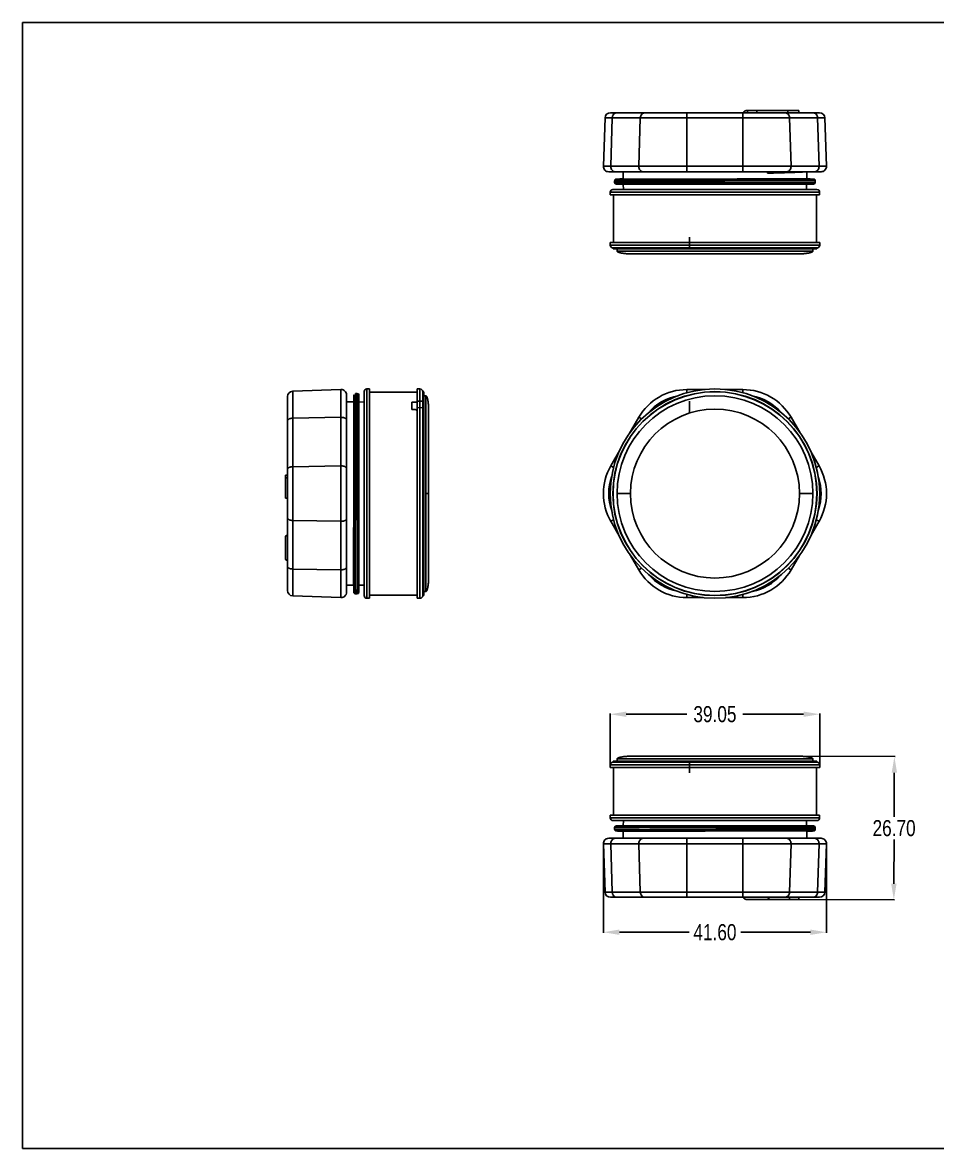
# Model space of a CAD drawing. Header units: millimetres. Extents: x 0 to 297, y 0 to 210.
# Drawn here: x 0 to 170.6, y 0 to 210 of the extents above; entities that cross this region are included whole.
import ezdxf

# ---------------------------------------------------------------- set-up
doc = ezdxf.new("R2010")
doc.units = ezdxf.units.MM
doc.header["$LTSCALE"] = 16.335
doc.header["$PDMODE"] = 3
doc.header["$PDSIZE"] = 0.3125
doc.layers.get('0').update_dxf_attribs({"linetype": 'CONTINUOUS'})
doc.layers.get('Defpoints').update_dxf_attribs({"linetype": 'CONTINUOUS'})
doc.styles.get("Standard").update_dxf_attribs({"font": 'txt', "width": 0.8})
doc.dimstyles.get("Standard").update_dxf_attribs({"dimtxt": 0.15625, "dimasz": 0.1875, "dimexe": 0.125, "dimexo": 0.0625, "dimtad": 0, "dimtih": 1, "dimtoh": 1, "dimdsep": 46, "dimtxsty": 'STANDARD', "dimblk": '_FILLED', "dimblk1": '_FILLED', "dimblk2": '_FILLED', "dimcen": 0.09, "dimazin": 2, "dimtp": 0.01, "dimtm": 0.01, "dimtfac": 1, "dimtofl": 0, "dimtmove": 0, "dimatfit": 3, "dimldrblk": '_FILLED', "dimfxl": 1, "dimtolj": 1, "dimarcsym": 0})

# ---------------------------------------------------------------- blocks, each defined once
blk = doc.blocks.new('_FILLED')
at = {"color": 0, "linetype": 'ByBlock'}
blk.add_solid([(0, 0), (-1, 0.167), (-1, -0.167)], dxfattribs=at)
blk = doc.blocks.new('*D1')
at = {"color": 3, "lineweight": -2}
for p, q in [((144.9, 73.15), (162.66, 73.08)), ((162.52, 70.08), (162.49, 61.86)), ((162.44, 49.38), (162.48, 57.61)), ((144.79, 46.45), (162.56, 46.38))]:
    blk.add_line(p, q, dxfattribs=at)
at = {"layer": 'Defpoints', "color": 0}
for p in [(144.83, 73.15), (144.73, 46.45), (162.43, 46.38)]:
    blk.add_point(p, dxfattribs=at)
at = {"color": 3, "lineweight": -2, "xscale": 3, "yscale": 3, "zscale": 3}
for p, rotation in [((162.54, 73.08), 89.77353345235025), ((162.43, 46.38), 269.7735334523502)]:
    blk.add_blockref('_FILLED', p, dxfattribs=dict(at, rotation=rotation))
at = {"color": 3, "insert": (162.48, 59.73), "char_height": 3, "attachment_point": 5}
blk.add_mtext('\\A1;26.70', dxfattribs=at)
blk = doc.blocks.new('*D2')
at = {"color": 3, "lineweight": -2}
for p, q in [((108.28, 56.76), (108.28, 40.21)), ((149.88, 56.76), (149.88, 40.21)), ((111.28, 40.33), (124.25, 40.33)), ((146.88, 40.33), (133.9, 40.33))]:
    blk.add_line(p, q, dxfattribs=at)
at = {"layer": 'Defpoints', "color": 0}
for p in [(108.28, 56.82), (149.88, 56.82), (149.88, 40.33)]:
    blk.add_point(p, dxfattribs=at)
at = {"color": 3, "lineweight": -2, "xscale": 3, "yscale": 3, "zscale": 3, "rotation": 180}
blk.add_blockref('_FILLED', (108.28, 40.33), dxfattribs=at)
at = {"color": 3, "lineweight": -2, "xscale": 3, "yscale": 3, "zscale": 3}
blk.add_blockref('_FILLED', (149.88, 40.33), dxfattribs=at)
at = {"color": 3, "insert": (129.08, 40.33), "char_height": 3, "attachment_point": 5}
blk.add_mtext('\\A1;41.60', dxfattribs=at)
blk = doc.blocks.new('*D3')
at = {"color": 3, "lineweight": -2}
for p, q in [((109.56, 71.12), (109.56, 81.12)), ((112.56, 80.99), (123.86, 80.99)), ((145.61, 80.99), (134.31, 80.99)), ((148.61, 71.12), (148.61, 81.12))]:
    blk.add_line(p, q, dxfattribs=at)
at = {"layer": 'Defpoints', "color": 0}
for p in [(148.61, 80.99), (109.56, 71.05), (148.61, 71.05)]:
    blk.add_point(p, dxfattribs=at)
at = {"color": 3, "lineweight": -2, "xscale": 3, "yscale": 3, "zscale": 3, "rotation": 180}
blk.add_blockref('_FILLED', (109.56, 80.99), dxfattribs=at)
at = {"color": 3, "lineweight": -2, "xscale": 3, "yscale": 3, "zscale": 3}
blk.add_blockref('_FILLED', (148.61, 80.99), dxfattribs=at)
at = {"color": 3, "insert": (129.08, 80.99), "char_height": 3, "attachment_point": 5}
blk.add_mtext('\\A1;39.05', dxfattribs=at)

msp = doc.modelspace()

# ---------------------------------------------------------------- linework, layer by layer
at = {"color": 7, "linetype": 'Continuous'}
for p, q in [((0, 0), (0, 210)), ((0, 210), (297, 210)), ((144.729, 193.563), (134.924, 193.563)), ((135.151, 193.163), (135.151, 193.563)), ((136.885, 193.563), (136.885, 193.163)), ((142.663, 193.163), (142.663, 193.563)), ((144.729, 193.163), (144.729, 193.563)), ((108.59, 192.198), (108.276, 183.198)), ((149.563, 192.198), (108.59, 192.198)), ((109.59, 193.163), (148.564, 193.163)), ((109.934, 192.198), (109.662, 183.198)), ((114.889, 183.198), (115.161, 192.198)), ((123.85, 193.163), (123.85, 182.163)), ((134.303, 182.163), (134.303, 193.163)), ((142.993, 192.198), (143.265, 183.198)), ((148.491, 183.198), (148.219, 192.198)), ((149.563, 192.198), (149.878, 183.198)), ((108.276, 183.198), (149.878, 183.198)), ((109.275, 182.163), (148.878, 182.163)), ((111.987, 182.163), (111.984, 180.799)), ((117.856, 180.773), (118.19, 180.773)), ((118.196, 180.767), (117.859, 180.767)), ((118.19, 180.773), (118.271, 180.774)), ((118.277, 180.767), (118.196, 180.767)), ((118.271, 180.774), (118.414, 180.774)), ((118.386, 180.768), (118.277, 180.767)), ((118.444, 180.768), (118.386, 180.768)), ((118.414, 180.774), (118.425, 180.774)), ((118.432, 180.774), (118.444, 180.774)), ((122.026, 180.779), (122.321, 180.779)), ((122.323, 180.774), (122.028, 180.774)), ((124.632, 180.785), (124.928, 180.786)), ((124.928, 180.781), (124.632, 180.78)), ((138.877, 181.906), (138.876, 182.163)), ((140.508, 180.852), (139.591, 180.846)), ((139.597, 180.852), (140.511, 180.858)), ((140.61, 180.852), (140.508, 180.852)), ((140.511, 180.858), (140.61, 180.859)), ((140.61, 180.859), (141.176, 180.863)), ((141.679, 180.86), (140.61, 180.852)), ((142.096, 180.863), (141.176, 180.863)), ((142.095, 180.863), (141.679, 180.86)), ((146.186, 180.824), (146.167, 180.825)), ((146.185, 180.824), (146.182, 182.163)), ((148.104, 178.863), (110.064, 178.863)), ((110.384, 180.494), (110.384, 180.163)), ((110.384, 180.163), (147.784, 180.163)), ((110.685, 179.863), (147.484, 179.863)), ((112.007, 178.863), (111.99, 179.863)), ((127.228, 180.488), (127.761, 180.49)), ((130.408, 180.499), (130.94, 180.502)), ((142.307, 180.563), (141.885, 180.56)), ((146.162, 178.863), (146.179, 179.863)), ((147.784, 180.494), (147.784, 180.163)), ((109.564, 177.863), (109.564, 178.363)), ((148.604, 178.363), (109.564, 178.363)), ((109.564, 177.863), (148.604, 177.863)), ((110.164, 168.963), (110.164, 177.863)), ((148.004, 177.863), (148.004, 168.963)), ((148.604, 178.363), (148.604, 177.863)), ((109.56, 168.963), (109.56, 168.463)), ((109.56, 168.463), (148.609, 168.463)), ((148.608, 168.963), (109.561, 168.963)), ((124.334, 169.963), (124.334, 167.963)), ((148.609, 168.963), (148.609, 168.463)), ((110.061, 167.963), (148.108, 167.963)), ((110.085, 167.963), (110.085, 167.763)), ((148.069, 167.763), (110.085, 167.763)), ((110.834, 167.363), (110.834, 167.763)), ((110.834, 167.363), (147.334, 167.363)), ((113.334, 166.863), (144.834, 166.863)), ((147.334, 167.363), (147.334, 167.763)), ((148.069, 167.963), (148.069, 167.763)), ((50.362, 141.228), (59.362, 141.542)), ((50.362, 141.228), (50.362, 103.056)), ((59.362, 102.741), (59.362, 141.542)), ((62.065, 140.834), (62.397, 140.834)), ((62.397, 103.434), (62.397, 140.834)), ((63.697, 141.154), (63.697, 103.114)), ((64.197, 141.654), (64.197, 102.614)), ((64.197, 141.654), (64.697, 141.654)), ((64.697, 102.614), (64.697, 141.654)), ((64.697, 141.054), (73.597, 141.054)), ((73.597, 141.658), (73.597, 102.61)), ((73.597, 141.658), (74.097, 141.658)), ((74.097, 102.61), (74.097, 141.658)), ((74.597, 141.158), (74.597, 103.11)), ((74.597, 141.134), (74.797, 141.134)), ((74.797, 141.134), (74.797, 103.15)), ((123.85, 141.543), (123.85, 140.919)), ((127.242, 141.543), (123.85, 141.543)), ((134.303, 141.543), (130.927, 141.543)), ((134.303, 140.924), (134.303, 141.543)), ((49.397, 140.229), (49.397, 104.055)), ((60.397, 103.741), (60.397, 140.543)), ((60.397, 139.232), (61.76, 139.234)), ((62.697, 103.734), (62.697, 140.534)), ((63.697, 139.211), (62.697, 139.229)), ((72.597, 139.21), (72.597, 137.831)), ((72.597, 139.21), (73.597, 139.21)), ((73.597, 139.392), (74.597, 139.392)), ((74.797, 140.384), (75.197, 140.384)), ((75.197, 103.884), (75.197, 140.384)), ((124.334, 139.392), (124.334, 137.308)), ((73.097, 137.831), (72.597, 137.831)), ((74.597, 138.191), (73.597, 138.155)), ((75.697, 106.384), (75.697, 137.884)), ((59.362, 136.368), (50.362, 136.211)), ((114.888, 136.369), (113.11, 133.288)), ((115.411, 136.067), (114.888, 136.369)), ((143.265, 136.369), (142.752, 136.072)), ((144.953, 133.446), (143.265, 136.369)), ((61.784, 131.352), (61.785, 132.324)), ((61.785, 132.381), (61.786, 132.849)), ((61.785, 132.324), (61.785, 132.381)), ((61.786, 132.849), (61.786, 133.161)), ((61.792, 132.852), (61.791, 132.333)), ((61.791, 132.333), (61.791, 132.206)), ((61.792, 133.159), (61.792, 132.852)), ((61.783, 130.838), (61.784, 131.156)), ((61.784, 131.156), (61.784, 131.352)), ((61.789, 130.721), (61.788, 130.652)), ((61.79, 131.347), (61.789, 131.154)), ((61.789, 131.154), (61.789, 130.969)), ((61.789, 130.969), (61.789, 130.841)), ((61.789, 130.841), (61.789, 130.721)), ((61.791, 132.016), (61.79, 131.347)), ((61.791, 132.206), (61.791, 132.108)), ((61.791, 132.108), (61.791, 132.03)), ((61.791, 132.029), (61.791, 132.016)), ((111.361, 130.259), (109.662, 127.316)), ((148.492, 127.316), (146.96, 129.97)), ((50.362, 127.159), (59.362, 127.316)), ((61.78, 126.892), (61.779, 126.394)), ((109.662, 127.316), (110.193, 127.009)), ((147.974, 127.017), (148.492, 127.316)), ((48.997, 125.593), (48.997, 121.288)), ((49.397, 125.593), (48.997, 125.593)), ((49.397, 125.586), (48.997, 125.586)), ((48.997, 125.081), (49.397, 125.081)), ((62.069, 123.459), (62.071, 123.991)), ((61.764, 123.384), (61.765, 123.477)), ((61.764, 123.356), (61.764, 123.384)), ((61.765, 123.642), (61.766, 123.827)), ((61.765, 123.477), (61.765, 123.642)), ((61.77, 123.644), (61.769, 123.48)), ((61.769, 123.48), (61.769, 123.387)), ((61.771, 123.829), (61.77, 123.644)), ((75.696, 122.134), (75.197, 122.134)), ((113.335, 122.134), (110.835, 122.134)), ((144.834, 122.134), (147.334, 122.134)), ((49.397, 121.288), (48.997, 121.288)), ((61.755, 120.884), (61.755, 120.915)), ((61.759, 120.626), (61.758, 120.442)), ((61.76, 120.882), (61.759, 120.789)), ((61.759, 120.789), (61.759, 120.626)), ((62.058, 120.28), (62.06, 120.809)), ((61.747, 117.882), (61.745, 117.379)), ((59.362, 116.968), (50.362, 117.125)), ((110.19, 117.273), (109.662, 116.968)), ((109.662, 116.968), (111.22, 114.268)), ((146.997, 114.379), (148.492, 116.968)), ((148.492, 116.968), (147.981, 117.262)), ((48.997, 113.926), (48.997, 110.126)), ((61.725, 113.553), (61.716, 112.047)), ((61.704, 111.108), (61.706, 111.42)), ((61.712, 111.424), (61.71, 111.129)), ((61.716, 112.047), (61.712, 111.424)), ((61.697, 110.043), (61.704, 111.108)), ((61.697, 110.043), (61.697, 109.123)), ((113.171, 110.889), (114.888, 107.915)), ((143.265, 107.915), (144.829, 110.623)), ((50.362, 108.072), (59.362, 107.915)), ((61.697, 109.123), (61.7, 108.72)), ((61.997, 108.911), (62, 108.502)), ((114.888, 107.915), (115.4, 108.211)), ((142.75, 108.213), (143.265, 107.915)), ((60.397, 105.036), (61.735, 105.034)), ((63.697, 105.057), (62.697, 105.039)), ((59.362, 102.741), (50.362, 103.056)), ((62.065, 103.434), (62.397, 103.434)), ((64.697, 103.214), (73.597, 103.214)), ((74.597, 103.15), (74.797, 103.15)), ((74.797, 103.884), (75.197, 103.884)), ((123.85, 103.349), (123.85, 102.741)), ((134.303, 102.741), (134.303, 103.321)), ((64.197, 102.614), (64.697, 102.614)), ((73.597, 102.61), (74.097, 102.61)), ((123.85, 102.741), (126.916, 102.741)), ((131.024, 102.741), (134.303, 102.741)), ((109.56, 71.055), (109.56, 71.555)), ((148.609, 71.555), (109.56, 71.555)), ((148.108, 72.055), (110.061, 72.055)), ((110.085, 72.055), (110.085, 72.255)), ((110.085, 72.255), (148.069, 72.255)), ((110.834, 72.655), (110.834, 72.255)), ((147.334, 72.655), (110.834, 72.655)), ((144.834, 73.155), (113.334, 73.155)), ((124.334, 70.055), (124.334, 72.055)), ((147.334, 72.655), (147.334, 72.255)), ((148.069, 72.055), (148.069, 72.255)), ((148.609, 71.055), (148.609, 71.555)), ((109.561, 71.055), (148.608, 71.055)), ((110.164, 71.055), (110.164, 62.155)), ((148.004, 62.155), (148.004, 71.055)), ((109.564, 62.155), (109.564, 61.655)), ((148.604, 62.155), (109.564, 62.155)), ((109.564, 61.655), (148.604, 61.655)), ((110.064, 61.155), (148.104, 61.155)), ((112.007, 61.155), (111.99, 60.155)), ((146.162, 61.155), (146.179, 60.155)), ((148.604, 61.655), (148.604, 62.155)), ((110.384, 59.523), (110.384, 59.855)), ((147.784, 59.855), (110.384, 59.855)), ((147.484, 60.155), (110.685, 60.155)), ((111.983, 59.193), (112.002, 59.193)), ((111.987, 57.855), (111.984, 59.193)), ((115.862, 59.455), (116.284, 59.458)), ((116.073, 59.155), (116.993, 59.155)), ((116.074, 59.155), (116.49, 59.158)), ((117.856, 59.161), (116.993, 59.155)), ((118.191, 59.163), (117.856, 59.161)), ((117.865, 59.167), (118.207, 59.169)), ((127.761, 59.518), (127.229, 59.516)), ((130.941, 59.529), (130.408, 59.528)), ((133.128, 59.231), (133.06, 59.231)), ((133.061, 59.236), (133.129, 59.236)), ((133.255, 59.232), (133.128, 59.231)), ((133.129, 59.236), (133.255, 59.237)), ((133.255, 59.237), (133.406, 59.237)), ((133.406, 59.232), (133.255, 59.232)), ((133.406, 59.237), (133.461, 59.237)), ((133.461, 59.232), (133.406, 59.232)), ((135.542, 59.242), (135.629, 59.243)), ((135.585, 59.237), (135.542, 59.237)), ((135.629, 59.238), (135.585, 59.237)), ((135.629, 59.243), (135.744, 59.243)), ((135.745, 59.238), (135.629, 59.238)), ((135.744, 59.243), (135.999, 59.244)), ((136, 59.238), (135.745, 59.238)), ((138.104, 59.248), (139.249, 59.249)), ((139.245, 59.243), (138.106, 59.242)), ((139.334, 59.243), (139.245, 59.243)), ((139.249, 59.249), (139.591, 59.25)), ((139.597, 59.244), (139.334, 59.243)), ((139.591, 59.25), (140.511, 59.25)), ((140.512, 59.244), (139.597, 59.244)), ((140.511, 59.25), (140.61, 59.251)), ((140.61, 59.244), (140.512, 59.244)), ((146.182, 57.855), (146.185, 59.218)), ((147.784, 59.523), (147.784, 59.855)), ((108.59, 47.82), (108.276, 56.82)), ((149.878, 56.82), (108.276, 56.82)), ((109.275, 57.855), (148.878, 57.855)), ((109.662, 56.82), (109.934, 47.82)), ((115.161, 47.82), (114.889, 56.82)), ((123.85, 57.855), (123.85, 46.855)), ((134.303, 46.855), (134.303, 57.855)), ((143.265, 56.82), (142.993, 47.82)), ((148.219, 47.82), (148.491, 56.82)), ((149.563, 47.82), (149.878, 56.82)), ((108.59, 47.82), (149.563, 47.82)), ((109.59, 46.855), (148.564, 46.855)), ((134.924, 46.455), (144.729, 46.455)), ((142.995, 46.455), (142.995, 46.855)), ((144.729, 46.855), (144.729, 46.455)), ((0, 0), (297, 0))]:
    msp.add_line(p, q, dxfattribs=at)
for centre, radius in [((129.084, 122.134), 19.524), ((129.084, 122.134), 19.024), ((129.077, 122.142), 18.992), ((129.084, 122.134), 18.25), ((129.084, 122.134), 15.75)]:
    msp.add_circle(centre, radius, dxfattribs=at)
for centre, radius, start, end in [((134.923, 193.063), 0.5, 90, 168.40889), ((109.589, 192.163), 1, 90, 178), ((148.564, 192.163), 1, 2, 90), ((109.275, 183.163), 1, 178, 270), ((110.816, 183.163), 1.155, 178.26789, 180.00002), ((116.043, 183.163), 1.155, 178.26789, 180.00002), ((142.111, 183.163), 1.155, 359.99998, 1.73211), ((147.337, 183.163), 1.155, 359.99998, 1.73211), ((148.878, 183.163), 1, 270, 2), ((120.283, 991.785), 810.092, 271.315217, 271.477792), ((110.064, 178.363), 0.5, 90, 180), ((110.684, 180.163), 0.3, 180, 270), ((147.484, 180.163), 0.3, 270, 360), ((148.104, 178.363), 0.5, 0, 90), ((110.06, 168.463), 0.5, 180, 270), ((148.109, 168.463), 0.5, 270, 360), ((50.397, 140.229), 1, 92, 180), ((59.397, 140.543), 1, 0, 92), ((62.397, 140.534), 0.3, 0, 90), ((64.197, 141.154), 0.5, 90, 180), ((74.097, 141.158), 0.5, 0, 90), ((123.85, 131.194), 10.349, 90, 150), ((134.303, 131.194), 10.349, 30, 90), ((123.85, 131.194), 9.349, 100.17161, 140.62727), ((134.303, 131.194), 9.349, 39.93605, 79.50363), ((59.397, 134.37), 1.999, 89.9999, 91.00018), ((59.397, 125.317), 1.999, 89.9999, 91.00018), ((118.624, 122.142), 10.349, 150, 210), ((139.53, 122.142), 10.349, 330, 30), ((118.624, 122.142), 9.349, 159.75296, 199.85725), ((139.53, 122.142), 9.349, 340.80283, 19.02706), ((-3250.572, 132.159), 3312.65, 359.597899, 359.749534), ((59.397, 118.967), 1.999, 268.99982, 270.0001), ((49.497, 113.926), 0.5, 101.59111, 180), ((49.497, 110.126), 0.5, 180, 258.40889), ((59.397, 109.914), 1.999, 268.99982, 270.0001), ((123.85, 113.089), 10.349, 210, 270), ((134.303, 113.089), 10.349, 270, 330), ((123.85, 113.089), 9.349, 220.02544, 258.83375), ((134.303, 113.089), 9.349, 280.81922, 318.73365), ((50.397, 104.055), 1, 180, 268), ((59.397, 103.741), 1, 268, 360), ((62.397, 103.734), 0.3, 270, 360), ((64.197, 103.114), 0.5, 180, 270), ((74.097, 103.11), 0.5, 270, 360), ((110.06, 71.555), 0.5, 90, 180), ((148.109, 71.555), 0.5, 0, 90), ((110.064, 61.655), 0.5, 180, 270), ((148.104, 61.655), 0.5, 270, 360), ((110.684, 59.855), 0.3, 90, 180), ((147.484, 59.855), 0.3, 0, 90), ((109.275, 56.855), 1, 90, 182), ((110.816, 56.855), 1.155, 179.99998, 181.73211), ((116.043, 56.855), 1.155, 179.99998, 181.73211), ((142.111, 56.855), 1.155, 358.26789, 0.00002), ((147.337, 56.855), 1.155, 358.26789, 0.00002), ((148.878, 56.855), 1, 358, 90), ((109.589, 47.855), 1, 182, 270), ((134.923, 46.955), 0.5, 191.59111, 270), ((138.723, 46.955), 0.5, 270, 348.40889), ((148.564, 47.855), 1, 270, 358)]:
    msp.add_arc(centre, radius, start, end, dxfattribs=at)
for points, knots in [([(110.8, 193.163), (110.744, 193.163), (110.632, 193.15), (110.472, 193.095), (110.323, 193.005), (110.147, 192.843), (109.987, 192.573), (109.938, 192.324), (109.934, 192.198)], [0, 0, 0, 0, 0.1164384, 0.2343362, 0.3546714, 0.4782536, 0.7343416, 1, 1, 1, 1]), ([(115.161, 192.198), (115.165, 192.324), (115.213, 192.573), (115.374, 192.843), (115.55, 193.005), (115.698, 193.095), (115.859, 193.15), (115.971, 193.163), (116.026, 193.163)], [0, 0, 0, 0, 0.2656584, 0.5217464, 0.6453286, 0.7656638, 0.8835616, 1, 1, 1, 1]), ([(142.127, 193.163), (142.183, 193.163), (142.294, 193.15), (142.455, 193.095), (142.604, 193.005), (142.779, 192.843), (142.94, 192.573), (142.989, 192.324), (142.993, 192.198)], [0, 0, 0, 0, 0.1164384, 0.2343362, 0.3546714, 0.4782536, 0.7343416, 1, 1, 1, 1]), ([(148.219, 192.198), (148.215, 192.324), (148.167, 192.573), (148.006, 192.843), (147.83, 193.005), (147.682, 193.095), (147.521, 193.15), (147.409, 193.163), (147.354, 193.163)], [0, 0, 0, 0, 0.2656584, 0.5217464, 0.6453286, 0.7656638, 0.8835616, 1, 1, 1, 1]), ([(109.662, 183.163), (109.662, 183.033), (109.705, 182.777), (109.864, 182.497), (110.041, 182.327), (110.192, 182.234), (110.356, 182.176), (110.471, 182.163), (110.528, 182.163)], [0, 0, 0, 0, 0.2656162, 0.5219634, 0.6456278, 0.7659458, 0.8837336, 1, 1, 1, 1]), ([(115.754, 182.163), (115.697, 182.163), (115.583, 182.176), (115.419, 182.234), (115.268, 182.327), (115.09, 182.497), (114.931, 182.777), (114.888, 183.033), (114.888, 183.163)], [0, 0, 0, 0, 0.1162664, 0.2340542, 0.3543722, 0.4780366, 0.7343838, 1, 1, 1, 1]), ([(143.265, 183.163), (143.265, 183.033), (143.222, 182.777), (143.063, 182.497), (142.886, 182.327), (142.735, 182.234), (142.57, 182.176), (142.456, 182.163), (142.399, 182.163)], [0, 0, 0, 0, 0.2656162, 0.5219634, 0.6456278, 0.7659458, 0.8837336, 1, 1, 1, 1]), ([(147.626, 182.163), (147.682, 182.163), (147.797, 182.176), (147.961, 182.234), (148.112, 182.327), (148.29, 182.497), (148.449, 182.777), (148.492, 183.033), (148.492, 183.163)], [0, 0, 0, 0, 0.1162664, 0.2340542, 0.3543722, 0.4780366, 0.7343838, 1, 1, 1, 1]), ([(110.384, 180.494), (110.384, 180.531), (110.398, 180.604), (110.453, 180.695), (110.517, 180.746), (110.565, 180.77), (110.607, 180.787), (110.651, 180.795), (110.699, 180.798), (110.739, 180.8), (110.786, 180.802), (110.868, 180.805), (110.997, 180.808), (111.184, 180.812), (111.413, 180.816), (111.684, 180.82), (111.879, 180.823), (111.983, 180.824)], [0, 0, 0, 0, 0.0620056, 0.1226165, 0.1767458, 0.1978113, 0.2132461, 0.2541133, 0.2734439, 0.2948911, 0.3212015, 0.353104, 0.4345928, 0.5400968, 0.6696478, 0.8230524, 1, 1, 1, 1]), ([(111.946, 180.774), (111.847, 180.775), (111.663, 180.776), (111.407, 180.778), (111.189, 180.78), (111.032, 180.782), (110.926, 180.784), (110.862, 180.786), (110.807, 180.787), (110.763, 180.788), (110.732, 180.79), (110.713, 180.791), (110.702, 180.791), (110.694, 180.792), (110.689, 180.793), (110.686, 180.793), (110.684, 180.794), (110.683, 180.794), (110.683, 180.795), (110.684, 180.795), (110.686, 180.796), (110.691, 180.796), (110.697, 180.797), (110.707, 180.798), (110.719, 180.799), (110.74, 180.8), (110.773, 180.802), (110.819, 180.803), (110.902, 180.806), (111.029, 180.809), (111.213, 180.813), (111.535, 180.818), (111.796, 180.822), (111.984, 180.824)], [0, 0, 0, 0, 0.1151805, 0.2153932, 0.3004136, 0.3700701, 0.3990845, 0.4241974, 0.4453985, 0.4626797, 0.4760334, 0.4812356, 0.485454, 0.4886889, 0.4909423, 0.4917036, 0.4922256, 0.4925212, 0.4926771, 0.4929654, 0.4934791, 0.4952262, 0.4979496, 0.5016544, 0.5063421, 0.512013, 0.5263048, 0.5445283, 0.5666744, 0.6226721, 0.6941706, 0.7810301, 1, 1, 1, 1]), ([(117.859, 180.767), (116.695, 180.766), (114.723, 180.766), (112.752, 180.77), (111.946, 180.774)], [0, 0, 0, 0, 0.5908842, 1, 1, 1, 1]), ([(111.984, 180.799), (111.984, 180.799), (111.986, 180.798), (111.989, 180.798), (111.994, 180.797), (112.002, 180.797), (112.011, 180.796), (112.027, 180.795), (112.053, 180.794), (112.09, 180.793), (112.135, 180.791), (112.189, 180.79), (112.251, 180.789), (112.32, 180.788), (112.429, 180.787), (112.586, 180.785), (112.798, 180.783), (113.041, 180.781), (113.315, 180.78), (113.619, 180.778), (113.953, 180.777), (114.457, 180.776), (115.156, 180.774), (115.733, 180.774), (116.04, 180.773)], [0, 0, 0, 0, 0.000306, 0.0010869, 0.0023687, 0.0041557, 0.0064492, 0.0092499, 0.0163739, 0.0255249, 0.0366973, 0.0498849, 0.0650817, 0.0822814, 0.1014777, 0.1458232, 0.1980233, 0.2579773, 0.3255792, 0.4006915, 0.4831656, 0.572851, 0.7731362, 1, 1, 1, 1]), ([(116.04, 180.773), (116.183, 180.773), (116.788, 180.773), (117.393, 180.773), (117.856, 180.773)], [0, 0, 0, 0, 0.2354396, 1, 1, 1, 1]), ([(118.425, 180.774), (118.558, 180.774), (119.103, 180.774), (119.649, 180.775), (120.063, 180.775)], [0, 0, 0, 0, 0.242133, 1, 1, 1, 1]), ([(120.065, 180.77), (119.926, 180.77), (119.381, 180.769), (118.837, 180.768), (118.432, 180.768)], [0, 0, 0, 0, 0.2561607, 1, 1, 1, 1]), ([(120.063, 180.775), (120.222, 180.776), (120.876, 180.777), (121.531, 180.778), (122.026, 180.779)], [0, 0, 0, 0, 0.2433398, 1, 1, 1, 1]), ([(122.028, 180.774), (121.861, 180.773), (121.207, 180.772), (120.553, 180.771), (120.065, 180.77)], [0, 0, 0, 0, 0.2553059, 1, 1, 1, 1]), ([(122.321, 180.779), (122.51, 180.78), (123.28, 180.782), (124.05, 180.783), (124.632, 180.785)], [0, 0, 0, 0, 0.2451627, 1, 1, 1, 1]), ([(124.632, 180.78), (124.437, 180.779), (123.667, 180.777), (122.897, 180.776), (122.323, 180.774)], [0, 0, 0, 0, 0.253831, 1, 1, 1, 1]), ([(124.928, 180.786), (125.27, 180.787), (126.655, 180.791), (128.041, 180.795), (129.084, 180.799)], [0, 0, 0, 0, 0.2466846, 1, 1, 1, 1]), ([(129.084, 180.794), (128.735, 180.793), (127.35, 180.788), (125.964, 180.784), (124.928, 180.781)], [0, 0, 0, 0, 0.2520397, 1, 1, 1, 1]), ([(129.084, 180.799), (129.643, 180.801), (131.825, 180.81), (134.007, 180.82), (135.63, 180.828)], [0, 0, 0, 0, 0.2561334, 1, 1, 1, 1]), ([(132.977, 180.81), (132.655, 180.809), (131.358, 180.803), (130.061, 180.798), (129.084, 180.794)], [0, 0, 0, 0, 0.2475042, 1, 1, 1, 1]), ([(135.623, 180.823), (135.406, 180.822), (134.524, 180.818), (133.642, 180.813), (132.977, 180.81)], [0, 0, 0, 0, 0.2456509, 1, 1, 1, 1]), ([(139.591, 180.846), (139.277, 180.844), (137.954, 180.836), (136.631, 180.828), (135.623, 180.823)], [0, 0, 0, 0, 0.2374371, 1, 1, 1, 1]), ([(135.63, 180.828), (135.979, 180.83), (137.301, 180.837), (138.624, 180.845), (139.597, 180.852)], [0, 0, 0, 0, 0.2641525, 1, 1, 1, 1]), ([(138.877, 181.906), (139.213, 181.954), (139.867, 182.049), (140.523, 182.131), (140.842, 182.163)], [0, 0, 0, 0, 0.51411, 1, 1, 1, 1]), ([(141.175, 181.962), (141.757, 181.977), (142.808, 182.006), (144.047, 182.05), (144.857, 182.085), (145.321, 182.109), (145.683, 182.133), (145.891, 182.152), (145.978, 182.163)], [0, 0, 0, 0, 0.363715, 0.6560793, 0.7731918, 0.8699082, 0.9456559, 1, 1, 1, 1]), ([(146.167, 180.825), (145.593, 180.832), (144.236, 180.846), (142.879, 180.857), (142.096, 180.863)], [0, 0, 0, 0, 0.4232487, 1, 1, 1, 1]), ([(142.307, 180.563), (142.307, 180.601), (142.298, 180.676), (142.254, 180.774), (142.185, 180.844), (142.125, 180.862), (142.096, 180.863)], [0, 0, 0, 0, 0.2872515, 0.5538414, 0.7883806, 1, 1, 1, 1]), ([(147.785, 180.494), (147.785, 180.531), (147.771, 180.604), (147.716, 180.695), (147.652, 180.746), (147.604, 180.77), (147.562, 180.787), (147.518, 180.795), (147.47, 180.798), (147.43, 180.8), (147.383, 180.802), (147.301, 180.805), (147.172, 180.808), (146.985, 180.812), (146.756, 180.816), (146.485, 180.82), (146.29, 180.823), (146.186, 180.824)], [0, 0, 0, 0, 0.0620032, 0.12261, 0.1767302, 0.197791, 0.2132251, 0.2540999, 0.2734353, 0.2948851, 0.3211973, 0.3531011, 0.4345917, 0.5400966, 0.6696481, 0.8230527, 1, 1, 1, 1]), ([(110.384, 180.494), (110.384, 180.494), (110.386, 180.494), (110.389, 180.493), (110.394, 180.492), (110.401, 180.492), (110.41, 180.491), (110.427, 180.49), (110.452, 180.489), (110.488, 180.488), (110.532, 180.486), (110.585, 180.485), (110.645, 180.484), (110.713, 180.483), (110.82, 180.481), (110.973, 180.48), (111.18, 180.478), (111.418, 180.476), (111.687, 180.474), (111.986, 180.473), (112.314, 180.471), (112.809, 180.47), (113.497, 180.468), (114.401, 180.467), (115.408, 180.466), (116.508, 180.466), (117.696, 180.467), (118.962, 180.468), (120.298, 180.47), (122.192, 180.474), (123.639, 180.478), (124.62, 180.48)], [0, 0, 0, 0, 0.0000862, 0.0003043, 0.0006619, 0.0011604, 0.0018001, 0.002581, 0.0045664, 0.0071159, 0.0102286, 0.0139036, 0.0181397, 0.0229355, 0.0282884, 0.040655, 0.0552181, 0.0719552, 0.0908356, 0.1118257, 0.1348917, 0.1599932, 0.2161221, 0.2798282, 0.3506699, 0.4281579, 0.5117594, 0.6008947, 0.6949505, 0.7932766, 1, 1, 1, 1]), ([(124.62, 180.48), (124.835, 180.481), (125.705, 180.483), (126.574, 180.486), (127.228, 180.488)], [0, 0, 0, 0, 0.2475591, 1, 1, 1, 1]), ([(127.761, 180.49), (127.981, 180.491), (128.863, 180.494), (129.746, 180.497), (130.408, 180.499)], [0, 0, 0, 0, 0.2498424, 1, 1, 1, 1]), ([(130.94, 180.502), (132.901, 180.509), (136.549, 180.526), (140.198, 180.548), (141.885, 180.56)], [0, 0, 0, 0, 0.5375303, 1, 1, 1, 1]), ([(142.307, 180.563), (142.718, 180.56), (143.493, 180.554), (144.432, 180.546), (145.111, 180.539), (145.563, 180.535), (145.975, 180.53), (146.347, 180.526), (146.677, 180.522), (146.965, 180.518), (147.178, 180.514), (147.326, 180.511), (147.421, 180.509), (147.505, 180.507), (147.578, 180.505), (147.64, 180.504), (147.691, 180.502), (147.726, 180.5), (147.748, 180.499), (147.761, 180.498), (147.771, 180.497), (147.778, 180.496), (147.782, 180.496), (147.784, 180.495), (147.784, 180.494)], [0, 0, 0, 0, 0.2249527, 0.4245509, 0.5141882, 0.5967711, 0.6721059, 0.7400134, 0.8003188, 0.8528811, 0.8975771, 0.9169379, 0.9342923, 0.9496316, 0.9629469, 0.9742293, 0.9834704, 0.9906648, 0.9934942, 0.9958117, 0.9976175, 0.9989125, 0.9996998, 1, 1, 1, 1]), ([(113.335, 166.863), (113.212, 166.863), (112.969, 166.867), (112.611, 166.884), (112.265, 166.912), (111.93, 166.952), (111.66, 166.996), (111.452, 167.04), (111.303, 167.078), (111.16, 167.122), (111.047, 167.166), (110.963, 167.209), (110.916, 167.24), (110.882, 167.27), (110.86, 167.294), (110.839, 167.324), (110.835, 167.349), (110.835, 167.363)], [0, 0, 0, 0, 0.1408094, 0.2773706, 0.4100091, 0.5386696, 0.6629897, 0.7232976, 0.7821242, 0.8392183, 0.8941559, 0.9206966, 0.9464561, 0.9591276, 0.971789, 0.984761, 1, 1, 1, 1]), ([(144.834, 166.863), (144.957, 166.863), (145.2, 166.867), (145.558, 166.884), (145.904, 166.912), (146.239, 166.952), (146.509, 166.996), (146.717, 167.04), (146.866, 167.078), (147.009, 167.122), (147.122, 167.166), (147.206, 167.209), (147.253, 167.24), (147.287, 167.27), (147.309, 167.294), (147.33, 167.324), (147.334, 167.349), (147.334, 167.363)], [0, 0, 0, 0, 0.1408094, 0.2773706, 0.4100091, 0.5386696, 0.6629897, 0.7232976, 0.7821242, 0.8392183, 0.8941559, 0.9206966, 0.9464561, 0.9591276, 0.971789, 0.984761, 1, 1, 1, 1]), ([(62.079, 126.599), (62.082, 127.58), (62.085, 129.027), (62.089, 130.921), (62.091, 132.257), (62.092, 133.523), (62.093, 134.711), (62.093, 135.811), (62.092, 136.817), (62.091, 137.722), (62.089, 138.41), (62.088, 138.905), (62.086, 139.233), (62.085, 139.532), (62.083, 139.8), (62.081, 140.038), (62.08, 140.245), (62.078, 140.399), (62.076, 140.505), (62.075, 140.574), (62.074, 140.634), (62.073, 140.686), (62.071, 140.731), (62.07, 140.767), (62.069, 140.792), (62.068, 140.808), (62.067, 140.817), (62.067, 140.824), (62.066, 140.83), (62.066, 140.832), (62.065, 140.834), (62.065, 140.834)], [0, 0, 0, 0, 0.2067255, 0.3050517, 0.3991084, 0.488244, 0.5718448, 0.6493337, 0.7201743, 0.7838802, 0.8400092, 0.8651104, 0.8881751, 0.909166, 0.9280467, 0.9447823, 0.9593459, 0.9717132, 0.9770657, 0.9818606, 0.9860965, 0.9897717, 0.992885, 0.995435, 0.9974203, 0.998201, 0.9988402, 0.9993383, 0.9996957, 0.9999137, 1, 1, 1, 1]), ([(61.735, 139.259), (61.737, 139.444), (61.741, 139.701), (61.747, 140.019), (61.75, 140.199), (61.753, 140.324), (61.756, 140.405), (61.758, 140.45), (61.759, 140.486), (61.761, 140.509), (61.762, 140.522), (61.763, 140.529), (61.763, 140.533), (61.764, 140.536), (61.766, 140.533), (61.766, 140.53), (61.767, 140.523), (61.768, 140.51), (61.769, 140.488), (61.771, 140.453), (61.772, 140.408), (61.774, 140.328), (61.776, 140.204), (61.779, 140.025), (61.781, 139.808), (61.783, 139.551), (61.784, 139.367), (61.785, 139.269)], [0, 0, 0, 0, 0.2176996, 0.3038997, 0.374732, 0.4300455, 0.4518493, 0.4697337, 0.4836866, 0.4937012, 0.4972332, 0.4997841, 0.5013606, 0.5020007, 0.5025312, 0.5039807, 0.5064034, 0.5098073, 0.5195681, 0.5332664, 0.5508937, 0.5724395, 0.627243, 0.6975771, 0.7832766, 0.8841523, 1, 1, 1, 1]), ([(61.785, 135.569), (61.785, 135.847), (61.784, 136.37), (61.783, 137.003), (61.781, 137.459), (61.78, 137.761), (61.779, 138.035), (61.777, 138.283), (61.775, 138.502), (61.774, 138.692), (61.772, 138.833), (61.771, 138.932), (61.77, 138.995), (61.768, 139.05), (61.767, 139.098), (61.766, 139.139), (61.765, 139.172), (61.764, 139.198), (61.763, 139.215), (61.762, 139.225), (61.761, 139.23), (61.761, 139.232), (61.76, 139.234), (61.76, 139.234)], [0, 0, 0, 0, 0.2276135, 0.4281881, 0.517885, 0.6003152, 0.6753381, 0.7428146, 0.8026294, 0.8546863, 0.8988904, 0.91802, 0.9351584, 0.9502998, 0.9634381, 0.9745676, 0.9836827, 0.990778, 0.9958522, 0.9976325, 0.9989102, 0.99969, 1, 1, 1, 1]), ([(61.785, 139.269), (61.79, 138.438), (61.793, 136.401), (61.793, 134.364), (61.792, 133.159)], [0, 0, 0, 0, 0.4082482, 1, 1, 1, 1]), ([(75.197, 140.384), (75.21, 140.384), (75.235, 140.38), (75.265, 140.359), (75.29, 140.336), (75.319, 140.303), (75.35, 140.255), (75.393, 140.172), (75.437, 140.059), (75.481, 139.916), (75.519, 139.767), (75.563, 139.559), (75.607, 139.288), (75.647, 138.954), (75.675, 138.607), (75.693, 138.249), (75.697, 138.007), (75.697, 137.884)], [0, 0, 0, 0, 0.0152462, 0.0282195, 0.0408811, 0.0535525, 0.0793113, 0.1058513, 0.160788, 0.2178813, 0.2767072, 0.3370145, 0.4613337, 0.5899933, 0.722631, 0.8591914, 1, 1, 1, 1]), ([(73.097, 137.831), (73.147, 137.831), (73.249, 137.815), (73.389, 137.743), (73.501, 137.63), (73.578, 137.481), (73.597, 137.368), (73.597, 137.308)], [0, 0, 0, 0, 0.1877162, 0.3818887, 0.5792554, 0.7758815, 1, 1, 1, 1]), ([(50.362, 136.211), (50.237, 136.209), (50.054, 136.189), (49.827, 136.126), (49.681, 136.065), (49.56, 135.991), (49.469, 135.906), (49.41, 135.812), (49.397, 135.744), (49.397, 135.712)], [0, 0, 0, 0, 0.318897, 0.466576, 0.601611, 0.7216859, 0.8262244, 0.9172541, 1, 1, 1, 1]), ([(60.397, 135.869), (60.397, 135.902), (60.382, 135.972), (60.321, 136.068), (60.225, 136.154), (60.1, 136.229), (59.948, 136.289), (59.713, 136.351), (59.525, 136.369), (59.397, 136.369)], [0, 0, 0, 0, 0.0822351, 0.173042, 0.2777238, 0.3982144, 0.5337499, 0.681784, 1, 1, 1, 1]), ([(61.786, 133.161), (61.786, 133.377), (61.786, 134.18), (61.786, 134.983), (61.785, 135.569)], [0, 0, 0, 0, 0.2693723, 1, 1, 1, 1]), ([(61.766, 123.827), (61.768, 124.439), (61.775, 126.776), (61.781, 129.113), (61.783, 130.838)], [0, 0, 0, 0, 0.2619101, 1, 1, 1, 1]), ([(61.788, 130.652), (61.788, 130.35), (61.786, 129.096), (61.783, 127.843), (61.78, 126.892)], [0, 0, 0, 0, 0.2415919, 1, 1, 1, 1]), ([(49.397, 126.659), (49.397, 126.691), (49.41, 126.76), (49.469, 126.854), (49.56, 126.939), (49.681, 127.012), (49.827, 127.074), (50.054, 127.137), (50.237, 127.157), (50.362, 127.159)], [0, 0, 0, 0, 0.0827459, 0.1737756, 0.2783141, 0.398389, 0.533424, 0.681103, 1, 1, 1, 1]), ([(59.397, 127.316), (59.525, 127.316), (59.713, 127.299), (59.948, 127.237), (60.1, 127.176), (60.225, 127.101), (60.321, 127.015), (60.382, 126.92), (60.397, 126.849), (60.397, 126.816)], [0, 0, 0, 0, 0.318216, 0.4662501, 0.6017856, 0.7222762, 0.826958, 0.9177649, 1, 1, 1, 1]), ([(61.779, 126.394), (61.778, 126.182), (61.775, 125.327), (61.773, 124.472), (61.771, 123.829)], [0, 0, 0, 0, 0.2476645, 1, 1, 1, 1]), ([(62.071, 123.991), (62.072, 124.211), (62.075, 125.08), (62.077, 125.949), (62.079, 126.599)], [0, 0, 0, 0, 0.2521275, 1, 1, 1, 1]), ([(61.755, 120.915), (61.756, 121.118), (61.759, 121.932), (61.762, 122.746), (61.764, 123.356)], [0, 0, 0, 0, 0.2498416, 1, 1, 1, 1]), ([(61.769, 123.387), (61.768, 123.178), (61.765, 122.343), (61.762, 121.508), (61.76, 120.882)], [0, 0, 0, 0, 0.2498552, 1, 1, 1, 1]), ([(62.06, 120.809), (62.061, 121.03), (62.064, 121.913), (62.067, 122.797), (62.069, 123.459)], [0, 0, 0, 0, 0.2498434, 1, 1, 1, 1]), ([(61.706, 111.42), (61.711, 112.129), (61.73, 115.283), (61.745, 118.438), (61.755, 120.884)], [0, 0, 0, 0, 0.2247091, 1, 1, 1, 1]), ([(61.758, 120.442), (61.757, 120.227), (61.754, 119.373), (61.75, 118.52), (61.747, 117.882)], [0, 0, 0, 0, 0.2520168, 1, 1, 1, 1]), ([(62.046, 117.678), (62.047, 117.893), (62.051, 118.76), (62.055, 119.627), (62.058, 120.28)], [0, 0, 0, 0, 0.24757, 1, 1, 1, 1]), ([(50.362, 117.125), (50.237, 117.127), (50.054, 117.147), (49.827, 117.21), (49.681, 117.271), (49.56, 117.345), (49.469, 117.43), (49.41, 117.524), (49.397, 117.592), (49.397, 117.625)], [0, 0, 0, 0, 0.318897, 0.466576, 0.601611, 0.7216859, 0.8262244, 0.9172541, 1, 1, 1, 1]), ([(60.397, 117.468), (60.397, 117.434), (60.382, 117.364), (60.321, 117.268), (60.225, 117.182), (60.1, 117.108), (59.948, 117.047), (59.713, 116.985), (59.525, 116.968), (59.397, 116.968)], [0, 0, 0, 0, 0.0822351, 0.173042, 0.2777238, 0.3982144, 0.5337499, 0.681784, 1, 1, 1, 1]), ([(61.745, 117.379), (61.743, 117.051), (61.737, 115.775), (61.73, 114.5), (61.725, 113.553)], [0, 0, 0, 0, 0.257828, 1, 1, 1, 1]), ([(61.71, 111.129), (61.709, 110.954), (61.705, 110.285), (61.7, 109.617), (61.697, 109.123)], [0, 0, 0, 0, 0.2615933, 1, 1, 1, 1]), ([(49.397, 108.572), (49.397, 108.54), (49.41, 108.471), (49.469, 108.377), (49.56, 108.293), (49.681, 108.219), (49.827, 108.158), (50.054, 108.094), (50.237, 108.075), (50.362, 108.072)], [0, 0, 0, 0, 0.0827459, 0.1737756, 0.2783141, 0.398389, 0.533424, 0.681103, 1, 1, 1, 1]), ([(59.397, 107.915), (59.525, 107.915), (59.713, 107.933), (59.948, 107.994), (60.1, 108.055), (60.225, 108.13), (60.321, 108.216), (60.382, 108.312), (60.397, 108.382), (60.397, 108.415)], [0, 0, 0, 0, 0.318216, 0.4662501, 0.6017856, 0.7222762, 0.826958, 0.9177649, 1, 1, 1, 1]), ([(61.997, 108.911), (61.958, 108.911), (61.883, 108.922), (61.785, 108.967), (61.715, 109.036), (61.697, 109.096), (61.697, 109.123)], [0, 0, 0, 0, 0.2885526, 0.5567185, 0.792683, 1, 1, 1, 1]), ([(61.7, 108.718), (61.705, 108.013), (61.715, 106.784), (61.728, 105.554), (61.735, 105.031)], [0, 0, 0, 0, 0.5740519, 1, 1, 1, 1]), ([(62.065, 103.434), (62.064, 103.434), (62.064, 103.437), (62.063, 103.44), (62.062, 103.447), (62.061, 103.456), (62.06, 103.467), (62.059, 103.488), (62.058, 103.521), (62.056, 103.567), (62.054, 103.624), (62.052, 103.691), (62.051, 103.769), (62.049, 103.856), (62.046, 103.993), (62.043, 104.19), (62.039, 104.455), (62.035, 104.76), (62.03, 105.103), (62.026, 105.484), (62.022, 105.903), (62.016, 106.531), (62.008, 107.402), (62.002, 108.121), (62, 108.502)], [0, 0, 0, 0, 0.0003017, 0.0010862, 0.0023758, 0.0041741, 0.0064823, 0.0093008, 0.0164694, 0.0256763, 0.0369152, 0.0501793, 0.0654619, 0.082756, 0.1020537, 0.1466105, 0.1990282, 0.2591989, 0.3269852, 0.4022283, 0.484767, 0.5744213, 0.7743083, 1, 1, 1, 1]), ([(61.735, 105.031), (61.736, 104.927), (61.739, 104.732), (61.743, 104.461), (61.747, 104.233), (61.751, 104.046), (61.754, 103.917), (61.757, 103.835), (61.759, 103.788), (61.761, 103.749), (61.764, 103.701), (61.781, 103.613), (61.846, 103.514), (61.955, 103.448), (62.028, 103.434), (62.065, 103.434)], [0, 0, 0, 0, 0.1770562, 0.3305491, 0.4601685, 0.5657217, 0.6472419, 0.6791546, 0.7054736, 0.7269327, 0.7462978, 0.7876539, 0.8773001, 0.9379014, 1, 1, 1, 1]), ([(75.197, 103.884), (75.21, 103.884), (75.235, 103.889), (75.265, 103.909), (75.29, 103.932), (75.319, 103.965), (75.35, 104.013), (75.393, 104.097), (75.437, 104.209), (75.481, 104.352), (75.519, 104.501), (75.563, 104.71), (75.607, 104.98), (75.647, 105.314), (75.675, 105.661), (75.693, 106.019), (75.697, 106.261), (75.697, 106.384)], [0, 0, 0, 0, 0.0152462, 0.0282195, 0.0408811, 0.0535525, 0.0793113, 0.1058513, 0.160788, 0.2178813, 0.2767072, 0.3370145, 0.4613337, 0.5899933, 0.722631, 0.8591914, 1, 1, 1, 1]), ([(113.335, 73.155), (113.212, 73.155), (112.969, 73.151), (112.611, 73.133), (112.265, 73.105), (111.93, 73.065), (111.66, 73.021), (111.452, 72.977), (111.303, 72.939), (111.16, 72.896), (111.047, 72.851), (110.963, 72.809), (110.916, 72.777), (110.882, 72.748), (110.86, 72.723), (110.839, 72.693), (110.835, 72.668), (110.835, 72.655)], [0, 0, 0, 0, 0.1408094, 0.2773706, 0.4100091, 0.5386696, 0.6629897, 0.7232976, 0.7821242, 0.8392183, 0.8941559, 0.9206966, 0.9464561, 0.9591276, 0.971789, 0.984761, 1, 1, 1, 1]), ([(144.834, 73.155), (144.957, 73.155), (145.2, 73.151), (145.558, 73.133), (145.904, 73.105), (146.239, 73.065), (146.509, 73.021), (146.717, 72.977), (146.866, 72.939), (147.009, 72.896), (147.122, 72.851), (147.206, 72.809), (147.253, 72.777), (147.287, 72.748), (147.309, 72.723), (147.33, 72.693), (147.334, 72.668), (147.334, 72.655)], [0, 0, 0, 0, 0.1408094, 0.2773706, 0.4100091, 0.5386696, 0.6629897, 0.7232976, 0.7821242, 0.8392183, 0.8941559, 0.9206966, 0.9464561, 0.9591276, 0.971789, 0.984761, 1, 1, 1, 1]), ([(110.384, 59.523), (110.384, 59.486), (110.398, 59.413), (110.453, 59.323), (110.517, 59.271), (110.565, 59.247), (110.607, 59.231), (110.651, 59.223), (110.699, 59.219), (110.739, 59.217), (110.786, 59.215), (110.868, 59.212), (110.997, 59.209), (111.184, 59.205), (111.413, 59.201), (111.684, 59.197), (111.879, 59.194), (111.983, 59.193)], [0, 0, 0, 0, 0.0620056, 0.1226165, 0.1767458, 0.1978113, 0.2132461, 0.2541133, 0.2734439, 0.2948911, 0.3212015, 0.353104, 0.4345928, 0.5400968, 0.6696478, 0.8230524, 1, 1, 1, 1]), ([(115.862, 59.455), (115.451, 59.458), (114.676, 59.464), (113.737, 59.472), (113.058, 59.478), (112.606, 59.483), (112.193, 59.487), (111.822, 59.491), (111.492, 59.496), (111.204, 59.5), (110.991, 59.503), (110.843, 59.506), (110.748, 59.508), (110.664, 59.51), (110.591, 59.512), (110.529, 59.514), (110.478, 59.516), (110.443, 59.517), (110.421, 59.519), (110.408, 59.519), (110.398, 59.52), (110.391, 59.521), (110.387, 59.522), (110.384, 59.522), (110.384, 59.523)], [0, 0, 0, 0, 0.2249527, 0.424551, 0.5141883, 0.5967712, 0.672106, 0.7400136, 0.800319, 0.8528812, 0.8975772, 0.916938, 0.9342924, 0.9496317, 0.962947, 0.9742294, 0.9834704, 0.9906649, 0.9934943, 0.9958118, 0.9976176, 0.9989126, 0.9996998, 1, 1, 1, 1]), ([(112.002, 59.193), (112.576, 59.185), (113.933, 59.172), (115.29, 59.161), (116.073, 59.155)], [0, 0, 0, 0, 0.4232387, 1, 1, 1, 1]), ([(115.862, 59.455), (115.861, 59.416), (115.871, 59.342), (115.915, 59.244), (115.984, 59.173), (116.044, 59.155), (116.073, 59.155)], [0, 0, 0, 0, 0.2872509, 0.553841, 0.7883807, 1, 1, 1, 1]), ([(127.229, 59.516), (125.268, 59.508), (121.62, 59.491), (117.971, 59.47), (116.284, 59.458)], [0, 0, 0, 0, 0.5375303, 1, 1, 1, 1]), ([(116.49, 59.158), (116.601, 59.159), (117.059, 59.162), (117.517, 59.165), (117.865, 59.167)], [0, 0, 0, 0, 0.2419937, 1, 1, 1, 1]), ([(122.026, 59.186), (121.687, 59.184), (120.409, 59.177), (119.13, 59.17), (118.191, 59.163)], [0, 0, 0, 0, 0.2649752, 1, 1, 1, 1]), ([(118.207, 59.169), (118.509, 59.171), (119.783, 59.179), (121.057, 59.186), (122.03, 59.192)], [0, 0, 0, 0, 0.2369412, 1, 1, 1, 1]), ([(129.085, 59.218), (128.479, 59.216), (126.127, 59.207), (123.774, 59.196), (122.026, 59.186)], [0, 0, 0, 0, 0.2572199, 1, 1, 1, 1]), ([(122.03, 59.192), (122.597, 59.195), (124.949, 59.206), (127.301, 59.216), (129.085, 59.223)], [0, 0, 0, 0, 0.2414139, 1, 1, 1, 1]), ([(130.408, 59.528), (130.188, 59.527), (129.306, 59.524), (128.423, 59.521), (127.761, 59.518)], [0, 0, 0, 0, 0.2498424, 1, 1, 1, 1]), ([(129.085, 59.223), (129.418, 59.224), (130.744, 59.229), (132.069, 59.233), (133.061, 59.236)], [0, 0, 0, 0, 0.2518623, 1, 1, 1, 1]), ([(133.06, 59.231), (132.733, 59.23), (131.408, 59.226), (130.082, 59.222), (129.085, 59.218)], [0, 0, 0, 0, 0.2469746, 1, 1, 1, 1]), ([(133.549, 59.537), (133.334, 59.537), (132.464, 59.534), (131.595, 59.531), (130.941, 59.529)], [0, 0, 0, 0, 0.2475591, 1, 1, 1, 1]), ([(133.461, 59.237), (133.638, 59.238), (134.335, 59.24), (135.032, 59.241), (135.553, 59.243)], [0, 0, 0, 0, 0.2533382, 1, 1, 1, 1]), ([(135.554, 59.237), (135.382, 59.237), (134.685, 59.235), (133.987, 59.234), (133.461, 59.232)], [0, 0, 0, 0, 0.2458096, 1, 1, 1, 1]), ([(147.784, 59.523), (147.784, 59.523), (147.783, 59.524), (147.78, 59.524), (147.775, 59.525), (147.768, 59.526), (147.759, 59.526), (147.742, 59.527), (147.717, 59.528), (147.681, 59.53), (147.637, 59.531), (147.584, 59.532), (147.524, 59.533), (147.456, 59.534), (147.349, 59.536), (147.196, 59.538), (146.989, 59.54), (146.751, 59.542), (146.482, 59.543), (146.183, 59.545), (145.855, 59.546), (145.36, 59.548), (144.672, 59.549), (143.767, 59.551), (142.761, 59.551), (141.661, 59.551), (140.473, 59.55), (139.207, 59.549), (137.871, 59.547), (135.977, 59.543), (134.53, 59.54), (133.549, 59.537)], [0, 0, 0, 0, 0.0000862, 0.0003043, 0.0006619, 0.0011604, 0.0018001, 0.002581, 0.0045664, 0.0071159, 0.0102286, 0.0139036, 0.0181397, 0.0229355, 0.0282884, 0.040655, 0.0552181, 0.0719552, 0.0908356, 0.1118257, 0.1348917, 0.1599932, 0.2161221, 0.2798282, 0.3506699, 0.4281579, 0.5117594, 0.6008947, 0.6949505, 0.7932766, 1, 1, 1, 1]), ([(135.999, 59.244), (136.178, 59.244), (136.88, 59.245), (137.581, 59.247), (138.104, 59.248)], [0, 0, 0, 0, 0.2556101, 1, 1, 1, 1]), ([(138.106, 59.242), (137.936, 59.242), (137.234, 59.241), (136.532, 59.239), (136, 59.238)], [0, 0, 0, 0, 0.2429387, 1, 1, 1, 1]), ([(140.61, 59.251), (141.713, 59.251), (143.584, 59.251), (145.455, 59.247), (146.223, 59.243)], [0, 0, 0, 0, 0.5892775, 1, 1, 1, 1]), ([(142.129, 59.244), (142.009, 59.244), (141.502, 59.244), (140.996, 59.244), (140.61, 59.244)], [0, 0, 0, 0, 0.2374175, 1, 1, 1, 1]), ([(146.185, 59.218), (146.185, 59.219), (146.183, 59.219), (146.18, 59.22), (146.175, 59.22), (146.167, 59.221), (146.158, 59.222), (146.142, 59.222), (146.116, 59.224), (146.079, 59.225), (146.033, 59.226), (145.98, 59.227), (145.918, 59.228), (145.849, 59.229), (145.739, 59.231), (145.583, 59.233), (145.371, 59.234), (145.128, 59.236), (144.854, 59.238), (144.55, 59.239), (144.216, 59.24), (143.712, 59.242), (143.013, 59.243), (142.436, 59.244), (142.129, 59.244)], [0, 0, 0, 0, 0.000306, 0.0010869, 0.0023687, 0.0041557, 0.0064492, 0.0092499, 0.0163739, 0.0255249, 0.0366973, 0.0498849, 0.0650817, 0.0822814, 0.1014777, 0.1458232, 0.1980233, 0.2579773, 0.3255792, 0.4006915, 0.4831656, 0.572851, 0.7731362, 1, 1, 1, 1]), ([(146.223, 59.243), (146.322, 59.242), (146.506, 59.241), (146.762, 59.239), (146.98, 59.237), (147.137, 59.235), (147.243, 59.233), (147.307, 59.232), (147.362, 59.23), (147.406, 59.229), (147.437, 59.228), (147.456, 59.227), (147.467, 59.226), (147.475, 59.225), (147.48, 59.225), (147.483, 59.224), (147.485, 59.224), (147.486, 59.223), (147.486, 59.223), (147.485, 59.222), (147.483, 59.222), (147.478, 59.221), (147.472, 59.22), (147.462, 59.219), (147.45, 59.219), (147.429, 59.217), (147.396, 59.216), (147.35, 59.214), (147.267, 59.212), (147.14, 59.208), (146.956, 59.205), (146.634, 59.199), (146.373, 59.195), (146.185, 59.193)], [0, 0, 0, 0, 0.1151805, 0.2153932, 0.3004136, 0.3700701, 0.3990846, 0.4241975, 0.4453985, 0.4626797, 0.4760334, 0.4812356, 0.485454, 0.4886889, 0.4909423, 0.4917037, 0.4922256, 0.4925212, 0.4926771, 0.4929655, 0.4934791, 0.4952262, 0.4979497, 0.5016545, 0.5063421, 0.512013, 0.5263048, 0.5445283, 0.5666744, 0.6226721, 0.6941706, 0.7810301, 1, 1, 1, 1]), ([(147.785, 59.523), (147.785, 59.486), (147.771, 59.413), (147.716, 59.323), (147.652, 59.271), (147.604, 59.247), (147.562, 59.231), (147.518, 59.223), (147.47, 59.219), (147.43, 59.217), (147.383, 59.215), (147.301, 59.212), (147.172, 59.209), (146.985, 59.205), (146.756, 59.201), (146.485, 59.197), (146.29, 59.194), (146.186, 59.193)], [0, 0, 0, 0, 0.0620032, 0.12261, 0.1767302, 0.197791, 0.2132251, 0.2540999, 0.2734353, 0.2948851, 0.3211973, 0.3531011, 0.4345917, 0.5400966, 0.6696481, 0.8230527, 1, 1, 1, 1]), ([(110.528, 57.855), (110.471, 57.855), (110.356, 57.842), (110.192, 57.784), (110.041, 57.69), (109.864, 57.521), (109.705, 57.241), (109.662, 56.984), (109.662, 56.855)], [0, 0, 0, 0, 0.1162664, 0.2340542, 0.3543722, 0.4780366, 0.7343838, 1, 1, 1, 1]), ([(114.888, 56.855), (114.888, 56.984), (114.931, 57.241), (115.09, 57.521), (115.268, 57.69), (115.419, 57.784), (115.583, 57.842), (115.697, 57.855), (115.754, 57.855)], [0, 0, 0, 0, 0.2656162, 0.5219634, 0.6456278, 0.7659458, 0.8837336, 1, 1, 1, 1]), ([(142.399, 57.855), (142.456, 57.855), (142.57, 57.842), (142.735, 57.784), (142.886, 57.69), (143.063, 57.521), (143.222, 57.241), (143.265, 56.984), (143.265, 56.855)], [0, 0, 0, 0, 0.1162664, 0.2340542, 0.3543722, 0.4780366, 0.7343838, 1, 1, 1, 1]), ([(148.492, 56.855), (148.492, 56.984), (148.449, 57.241), (148.29, 57.521), (148.112, 57.69), (147.961, 57.784), (147.797, 57.842), (147.682, 57.855), (147.626, 57.855)], [0, 0, 0, 0, 0.2656162, 0.5219634, 0.6456278, 0.7659458, 0.8837336, 1, 1, 1, 1]), ([(109.934, 47.82), (109.938, 47.694), (109.987, 47.445), (110.147, 47.175), (110.323, 47.012), (110.472, 46.923), (110.632, 46.867), (110.744, 46.855), (110.8, 46.855)], [0, 0, 0, 0, 0.2656584, 0.5217464, 0.6453286, 0.7656638, 0.8835616, 1, 1, 1, 1]), ([(116.026, 46.855), (115.971, 46.855), (115.859, 46.867), (115.698, 46.923), (115.55, 47.012), (115.374, 47.175), (115.213, 47.445), (115.165, 47.694), (115.161, 47.82)], [0, 0, 0, 0, 0.1164384, 0.2343362, 0.3546714, 0.4782536, 0.7343416, 1, 1, 1, 1]), ([(142.993, 47.82), (142.989, 47.694), (142.94, 47.445), (142.779, 47.175), (142.604, 47.012), (142.455, 46.923), (142.294, 46.867), (142.183, 46.855), (142.127, 46.855)], [0, 0, 0, 0, 0.2656584, 0.5217464, 0.6453286, 0.7656638, 0.8835616, 1, 1, 1, 1]), ([(147.354, 46.855), (147.409, 46.855), (147.521, 46.867), (147.682, 46.923), (147.83, 47.012), (148.006, 47.175), (148.167, 47.445), (148.215, 47.694), (148.219, 47.82)], [0, 0, 0, 0, 0.1164384, 0.2343362, 0.3546714, 0.4782536, 0.7343416, 1, 1, 1, 1])]:
    msp.add_open_spline(points, degree=3, knots=knots, dxfattribs=at)

# ---------------------------------------------------------------- dimensions: what is measured, and where the dimension line sits
for base, p1, p2, picture, middle in [((148.608, 80.994), (109.561, 71.055), (148.608, 71.055), '*D3', (129.084, 80.994)), ((149.878, 40.332), (108.276, 56.82), (149.878, 56.82), '*D2', (129.077, 40.332))]:
    dim = msp.add_linear_dim(base=base, p1=p1, p2=p2, dimstyle='STANDARD', override={"dimtxt": 3, "dimasz": 3, "dimzin": 0, "dimcen": 2.673, "dimclrd": 3, "dimclre": 3, "dimclrt": 3, "dimadec": 0, "dimazin": 0, "dimtp": 0, "dimtm": 0, "dimtzin": 0})
    dim.commit()
    dim.dimension.update_dxf_attribs({"geometry": picture, "text_midpoint": middle})
dim = msp.add_aligned_dim(p1=(144.834, 73.155), p2=(144.729, 46.455), distance=17.702, dimstyle='STANDARD', override={"dimtxt": 3, "dimasz": 3, "dimzin": 0, "dimcen": 2.673, "dimclrd": 3, "dimclre": 3, "dimclrt": 3, "dimadec": 0, "dimazin": 0, "dimtp": 0, "dimtm": 0, "dimtzin": 0})
dim.commit()
dim.dimension.update_dxf_attribs({"geometry": '*D1', "text_midpoint": (162.484, 59.735)})

doc.saveas('drawing.dxf')
